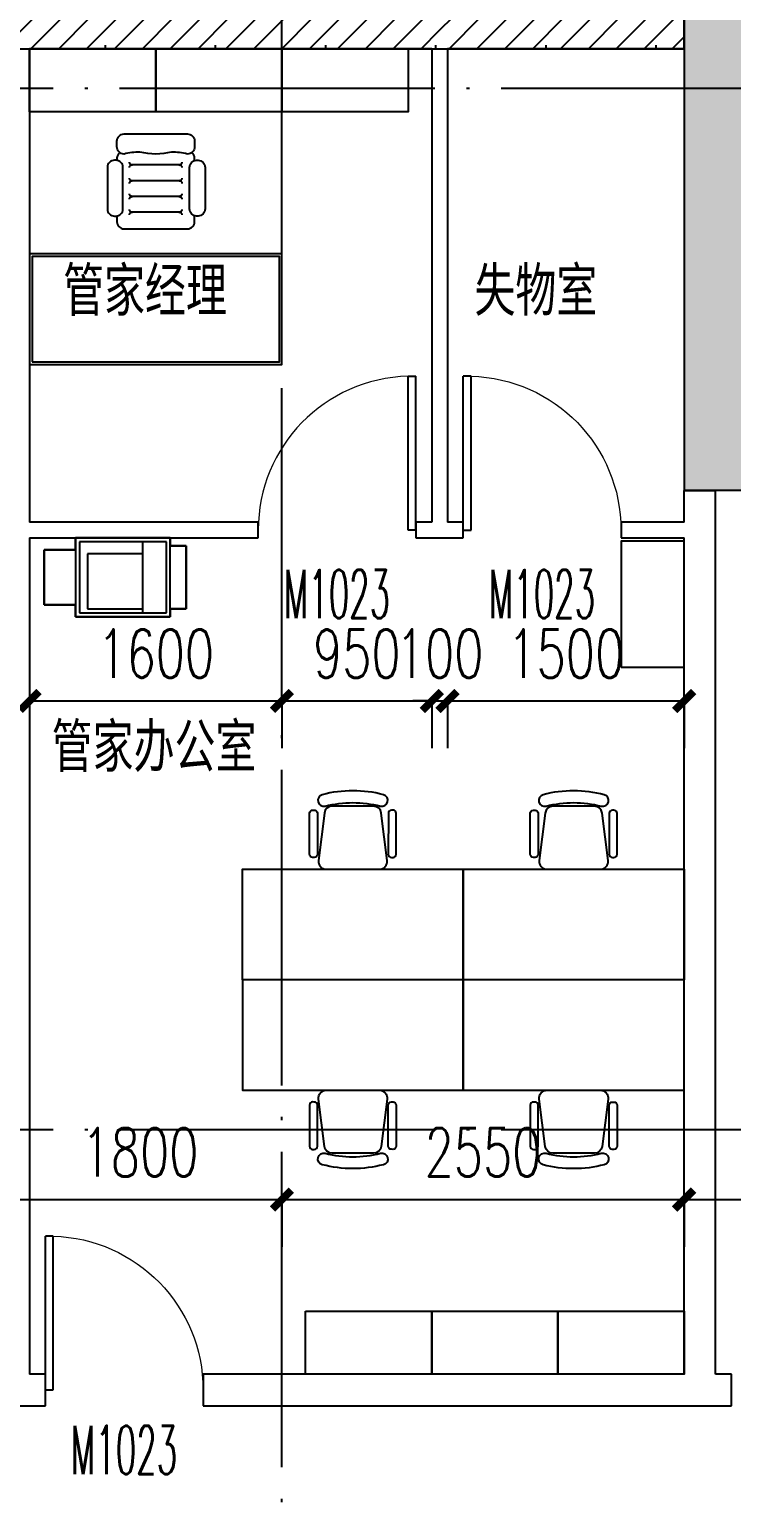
# Model space of a CAD drawing. Header units: millimetres. Extents: x 12325263 to 13848842, y -1463133 to 573208.
# Drawn here: x 12582997 to 12587447, y -883294 to -873915 of the extents above; entities that cross this region are included whole.
import ezdxf
from ezdxf.xclip import XClip

# ---------------------------------------------------------------- set-up
doc = ezdxf.new("R2010")
doc.units = ezdxf.units.MM
doc.header["$LTSCALE"] = 1000
doc.header["$XCLIPFRAME"] = 0
doc.linetypes.add('DOTE', pattern=[2.42, 2, -0.2, 0.02, -0.2])
doc.linetypes.add('HIDDEN', pattern=[9.525, 6.35, -3.175])
for name, color, linetype in [('A-ANNO-DIMS', 83, 'Continuous'), ('A-ANNO-TEXT', 7, 'Continuous'), ('A-AXIS', 16, 'DOTE'), ('A-WALL', 5, 'Continuous'), ('A-WALL-PATT', 8, 'Continuous'), ('A_WALL(防火墙)', 151, 'Continuous'), ('fur202301', 252, 'Continuous'), ('PUB_DIM', 83, 'Continuous'), ('WALL', 5, 'Continuous'), ('WALL-SHATCH', 8, 'Continuous'), ('WINDOW', 4, 'Continuous'), ('WINDOW_TEXT', 7, 'Continuous'), ('建筑-楼板开洞', 251, 'Continuous')]:
    doc.layers.add(name, color=color, linetype=linetype)
doc.styles.add('_TCH_DIM_T3', font='SIMPLEX.shx', dxfattribs={"width": 0.705882, "bigfont": 'GBCBIG.shx'})
doc.styles.add('_TCH_WINDOW', font='SIMPLEX', dxfattribs={"width": 0.7, "height": 3.5, "bigfont": 'GBCBIG'})
doc.styles.add('TITXV', font='', dxfattribs={"width": 0.7})
doc.styles.get('TITXV').set_extended_font_data('SimSun')
doc.dimstyles.new('_TCH_ARCH&&120', dxfattribs={"dimtxt": 306, "dimasz": 120, "dimexe": 300, "dimexo": 360, "dimgap": 147, "dimtad": 1, "dimdec": 0, "dimzin": 0, "dimdsep": 46, "dimtxsty": '_TCH_DIM_T3', "dimblk": 'ARCHTICK', "dimcen": 0.09, "dimclrt": 7, "dimazin": 2, "dimtfac": 1, "dimtdec": 0, "dimtix": 1, "dimtmove": 2, "dimatfit": 3, "dimfxl": 1, "dimfxlon": 1, "dimtolj": 1, "dimtzin": 0, "dimarcsym": 0})
pattern_1 = [(45, (0, 89.76), (-88.388383, 88.388383), [])]

# ---------------------------------------------------------------- blocks, each defined once
blk = doc.blocks.new('adgshg13-A$C7F010FC0')
at = {"layer": 'WALL-SHATCH'}
h = blk.add_hatch(color=256, dxfattribs=at)
h.dxf.hatch_style = 1
h.paths.add_polyline_path([(-60384.2, -16880.9), (-763.2, 197.5), (12587.6, -13153.3), (12587.6, -157996), (-162964.9, -188820.4), (-171262.4, -180522.9), (-171262.4, -31310.9), (-150707.2, -10755.7), (-131860.1, -7980.9), (-99162.4, -7980.9), (-99162.4, -4980.9), (-76620.4, -4980.9), (-70107.7, -16880.9)], flags=16)
h.paths.add_polyline_path([(-60091.2, -16380.9), (-646.9, 646.9), (12987.6, -12987.6), (12987.6, -158331.9), (-163100.6, -189250.4), (-171662.4, -180688.6), (-171662.4, -31145.2), (-150777.9, -10260.7), (-131896.7, -7480.9), (-99562.4, -7480.9), (-99562.4, -4580.9), (-76365.6, -4580.9), (-69907.5, -16380.9)])
blk = doc.blocks.new('A$C4C7A72D3')
at = {"layer": 'WALL', "color": 1}
blk.add_blockref('adgshg13-A$C7F010FC0', (210433, 205503.6), dxfattribs=at)
blk = doc.blocks.new('qlzw')
at = {"layer": 'A-AXIS'}
for p, q in [((12451166.8, 979489.8), (12451166.8, 1082089.8)), ((12411416.8, 1007589.8), (12486866.8, 1007589.8)), ((12411416.8, 1000989.8), (12486866.8, 1000989.8))]:
    blk.add_line(p, q, dxfattribs=at)
blk = doc.blocks.new('asdfdsfds')
at = {"layer": 'A-WALL-PATT'}
for points in [[(-15900, 19000), (-17150, 19300), (-17150, 9050), (-15900, 10250)], [(-14900, 10250), (-15900, 10250), (-17150, 9050), (-14900, 9050)]]:
    blk.add_hatch(color=256, dxfattribs=at).paths.add_polyline_path(points)
at = {"layer": 'A-WALL'}
for p in [(-17150, 19300), (-14900, 9050)]:
    blk.add_line(p, (-17150, 9050), dxfattribs=at)
blk = doc.blocks.new('asdgagasdgfgjiaju')
at = {"layer": 'fur202301', "linetype": 'Continuous'}
blk.add_lwpolyline([(252356.1, 715595.2), (253156.1, 715595.2), (253156.1, 715195.2), (252356.1, 715195.2)], close=True, dxfattribs=at)
blk = doc.blocks.new('asdgagasdgfg办公椅9')
at = {"layer": 'fur202301'}
for points in [[(49162, 22959.3), (48976.9, 22774.2, -0.378242), (48910.8, 22770.1), (48672.2, 22955.7, -0.451123), (48667.5, 23030.5), (48905.6, 23268.6, -0.451123), (48980.5, 23264), (49166.1, 23025.3, -0.378242)], [(49232.1, 23064.7), (49225, 23057.7, -0.414214), (49196.7, 23057.7), (49012.9, 23241.5, -0.414214), (49012.9, 23269.8), (49019.9, 23276.9, -0.414214), (49048.2, 23276.9), (49232.1, 23093, -0.414214)], [(49193.2, 22990.5, -1), (49257.8, 22952.4, -0.127017), (48983.8, 22678.4, -1), (48945.7, 22743, 0.127017)], [(48871.4, 22704.1), (48878.5, 22711.2, 0.414214), (48878.5, 22739.5), (48694.7, 22923.3, 0.414214), (48666.4, 22923.3), (48659.3, 22916.3, 0.414214), (48659.3, 22888), (48843.2, 22704.1, 0.414214)]]:
    blk.add_lwpolyline(points, format="xyb", close=True, dxfattribs=at)
blk = doc.blocks.new('asdgagasdgfgsfhsgh')
at = {"layer": 'fur202301', "ltscale": 2}
for p, q in [((95908.2, -232930), (95808.2, -232930)), ((95808.2, -232930), (95808.2, -233330)), ((95808.2, -233330), (95808.2, -232930)), ((95808.2, -232930), (95908.2, -232930)), ((96508.2, -232880), (95908.2, -232880)), ((95908.2, -232930), (95908.2, -232880)), ((95908.2, -232880), (96508.2, -232880)), ((95908.2, -232880), (95908.2, -233380)), ((96508.2, -233380), (96508.2, -232880)), ((96508.2, -232880), (96508.2, -232955)), ((96708.2, -232955), (96508.2, -232955)), ((96508.2, -232955), (96708.2, -232955)), ((96708.2, -233305), (96708.2, -232955)), ((96708.2, -232955), (96708.2, -233305)), ((95808.2, -233330), (95908.2, -233330)), ((95908.2, -233330), (95808.2, -233330)), ((95908.2, -233380), (95908.2, -233330)), ((96508.2, -233305), (96708.2, -233305)), ((96708.2, -233305), (96508.2, -233305)), ((96508.2, -233305), (96508.2, -233380)), ((95908.2, -233380), (96508.2, -233380)), ((96508.2, -233380), (95908.2, -233380))]:
    blk.add_line(p, q, dxfattribs=at)
at = {"layer": 'fur202301', "linetype": 'HIDDEN'}
for p, q in [((96483.2, -232905), (95933.2, -232905)), ((95933.2, -232905), (95933.2, -233355)), ((96083.2, -232905), (96083.2, -233355)), ((96433.2, -232930), (96083.2, -232930)), ((96433.2, -233280), (96433.2, -232930)), ((96483.2, -233355), (96483.2, -232905)), ((96083.2, -233280), (96433.2, -233280)), ((95933.2, -233355), (96483.2, -233355))]:
    blk.add_line(p, q, dxfattribs=at)
blk = doc.blocks.new('sdfgsdffhg')
at = {"layer": 'fur202301', "extrusion": (2.17033e-40, 4.84139e-45, -1)}
for p, q in [((2861.6, -716, 0), (2563, -716.1, 0)), ((2861.6, -816, 0), (2563, -816.1, 0)), ((2861.6, -916, 0), (2563.1, -916.1, 0)), ((2861.6, -1016, 0), (2563.1, -1016.1, 0)), ((2959.2, -1076.3, 0), (2959.2, -1036.8, 0))]:
    blk.add_line(p, q, dxfattribs=at)
at = {"layer": 'fur202301', "extrusion": (2.17033e-40, 4.84139e-45, -1), "elevation": 0}
for points in [[(-2467, -564.5, 0.414214), (-2511.7, -519.7), (-2914.4, -519.7, 0.414214), (-2959.1, -564.5), (-2959.1, -602.2, 0.414214), (-2914.4, -646.9)], [(-2914.4, -646.9, -0.055299), (-2813, -635.1, 0.118462), (-2613, -635.1, -0.055299), (-2511.7, -647, 0.414214), (-2467, -602.2), (-2467, -564.5, 0.414214)], [(-2484.9, -638, -0.236068), (-2467, -673.8), (-2467, -686.2)], [(-2959.1, -689.1), (-2959.1, -673.8, -0.236068), (-2941.2, -638)], [(-2467, -1039.3), (-2467, -1076.4, -0.414214), (-2511.7, -1121.2), (-2914.4, -1121.1, -0.414214), (-2959.1, -1076.4)]]:
    blk.add_lwpolyline(points, format="xyb", dxfattribs=at)
for points in [[(-2505, -731.5, -0.414214), (-2460.2, -686.8), (-2451.1, -686.8, -0.414214), (-2406.3, -731.5), (-2406.3, -995.4, -0.414214), (-2451.1, -1040.1), (-2460.3, -1040.1, -0.414214), (-2505, -995.4)], [(-2927.2, -731.5, 0.414214), (-2971.9, -686.8), (-2981.1, -686.8, 0.414214), (-3025.8, -731.5), (-3025.8, -995.4, 0.414214), (-2981.1, -1040.1), (-2971.9, -1040.1, 0.414214), (-2927.2, -995.4)]]:
    blk.add_lwpolyline(points, format="xyb", close=True, dxfattribs=at)
at = {"layer": 'fur202301', "elevation": 0}
for points in [[(1913.1, -1980.3), (3513.1, -1980.3), (3513.1, -1280.3), (1913.1, -1280.3)], [(1929.1, -1964.3), (3497.1, -1964.3), (3497.1, -1296.3), (1929.1, -1296.3)]]:
    blk.add_lwpolyline(points, close=True, dxfattribs=at)
at = {"layer": 'fur202301', "linetype": 'Continuous', "extrusion": (-9.98147e-45, -2.17033e-40, -1)}
for points in [[(-4662.6, -5879.9), (-3262.3, -5879.8), (-3262.4, -5179.8), (-4662.7, -5179.9)], [(-6063, -5880), (-4662.6, -5879.9), (-4662.7, -5179.9), (-6063, -5180)]]:
    blk.add_lwpolyline(points, close=True, dxfattribs=at)
at = {"layer": 'fur202301', "linetype": 'Continuous', "extrusion": (-9.2246e-49, 2.17033e-40, -1)}
for points in [[(-4662.6, -5879.9), (-3262.3, -5879.9), (-3262.3, -6579.9), (-4662.6, -6579.9)], [(-6063, -5880), (-4662.6, -5880), (-4662.6, -6580), (-6063, -6580)]]:
    blk.add_lwpolyline(points, close=True, dxfattribs=at)
at = {"layer": 'fur202301', "extrusion": (2.17033e-40, 4.84139e-45, -1)}
for centre, start, end in [((-2563, -699.1, 0), 269.99872, 359.99872), ((-2563, -733, 0), 359.99872, 89.99872), ((-2861.6, -699.1, 0), 179.99872, 269.99872), ((-2861.6, -733, 0), 89.99872, 179.99872), ((-2563, -799.1, 0), 269.99872, 359.99872), ((-2563, -833, 0), 359.99872, 89.99872), ((-2861.6, -799.1, 0), 179.99872, 269.99872), ((-2861.6, -833, 0), 89.99872, 179.99872), ((-2563.1, -899.1, 0), 269.99872, 359.99872), ((-2563.1, -933, 0), 359.99872, 89.99872), ((-2861.6, -899.1, 0), 179.99872, 269.99872), ((-2861.6, -933, 0), 89.99872, 179.99872), ((-2563.1, -999.1, 0), 269.99872, 359.99872), ((-2563.1, -1033, 0), 359.99872, 89.99872), ((-2861.6, -999.1, 0), 179.99872, 269.99872), ((-2861.6, -1033, 0), 89.99872, 179.99872)]:
    blk.add_arc(centre, 17, start, end, dxfattribs=at)
at = {"layer": 'fur202301', "linetype": 'Continuous', "extrusion": (2.17033e-40, 3.2008e-47, -1), "xscale": -1, "rotation": 359.9999904484073}
for p in [(250442.9, -715575.1), (249642.9, -715575.1, 0), (248842.9, -715575.1, 0), (248693.1, -723575.2), (247893.1, -723575.2), (247093.1, -723575.2)]:
    blk.add_blockref('asdgagasdgfgjiaju', p, dxfattribs=at)
at = {"layer": 'fur202301', "extrusion": (8.6563e-44, -2.17033e-40, -1), "xscale": -1, "rotation": 180.0005413961291}
blk.add_blockref('asdgagasdgfgsfhsgh', (-98711.1, -236461), dxfattribs=at)
at = {"layer": 'fur202301', "linetype": 'Continuous', "extrusion": (3.20322e-47, 2.17033e-40, -1), "rotation": 90.0000095579673}
blk.add_blockref('asdgagasdgfgjiaju', (709532.1, -256255.9), dxfattribs=at)
at = {"layer": 'fur202301', "xscale": -1, "zscale": -1, "rotation": 224.9940635853745}
for p in [(-46905.9, -23302.7), (-45505.6, -23302.8)]:
    blk.add_blockref('asdgagasdgfg办公椅9', p, dxfattribs=at)
at = {"layer": 'fur202301', "zscale": -1, "rotation": 315.0033015976031}
for p in [(-46905.1, 11545.3), (-45504.8, 11545.2)]:
    blk.add_blockref('asdgagasdgfg办公椅9', p, dxfattribs=at)
blk = doc.blocks.new('_ArchTick')
at = {"color": 0, "linetype": 'ByBlock', "const_width": 0.4}
blk.add_lwpolyline([(-0.5, -0.5), (0.5, 0.5)], dxfattribs=at)
blk = doc.blocks.new('*D4365')
at = {"layer": 'A-ANNO-DIMS', "color": 0, "lineweight": -2, "transparency": 16777216}
for p, q in [((12582280.1, -877036.8), (12582280.1, -876916.8)), ((12582281.1, -877036.8), (12581980.1, -877036.8)), ((12582280.1, -877136.9), (12582280.1, -877036.8)), ((12582281.1, -877136.9), (12581980.1, -877136.9)), ((12582280.1, -877136.9), (12582280.1, -877256.9))]:
    blk.add_line(p, q, dxfattribs=at)
at = {"layer": 'Defpoints', "color": 0, "transparency": 16777216}
for p in [(12582280.1, -877036.8), (12582996.8, -877036.8), (12582996.8, -877136.8)]:
    blk.add_point(p, dxfattribs=at)
at = {"layer": 'A-ANNO-DIMS', "color": 0, "lineweight": -2, "transparency": 16777216, "xscale": 120, "yscale": 120, "zscale": 120}
for p, rotation in [((12582280.1, -877036.8), 270.0023301341374), ((12582280.1, -877136.9), 90.00233013413741)]:
    blk.add_blockref('_ArchTick', p, dxfattribs=dict(at, rotation=rotation))
at = {"layer": 'A-ANNO-DIMS', "color": 7, "transparency": 16777216, "insert": (12581980.1, -877436.9), "char_height": 306, "attachment_point": 5, "rotation": 270.00233, "style": '_TCH_DIM_T3'}
blk.add_mtext('\\A1;100', dxfattribs=at)
blk = doc.blocks.new('*D4368')
at = {"layer": 'A-ANNO-DIMS', "color": 0, "lineweight": -2, "transparency": 16777216}
for p, q in [((12585646.8, -878169), (12585646.8, -878470)), ((12585646.8, -878170), (12587146.8, -878170)), ((12587146.8, -878169), (12587146.8, -878470))]:
    blk.add_line(p, q, dxfattribs=at)
at = {"layer": 'Defpoints', "color": 0, "transparency": 16777216}
for p in [(12585646.8, -876936.8), (12587146.8, -876936.8), (12587146.8, -878170)]:
    blk.add_point(p, dxfattribs=at)
at = {"layer": 'A-ANNO-DIMS', "color": 0, "lineweight": -2, "transparency": 16777216, "xscale": 120, "yscale": 120, "zscale": 120, "rotation": 180}
blk.add_blockref('_ArchTick', (12585646.8, -878170), dxfattribs=at)
at = {"layer": 'A-ANNO-DIMS', "color": 0, "lineweight": -2, "transparency": 16777216, "xscale": 120, "yscale": 120, "zscale": 120}
blk.add_blockref('_ArchTick', (12587146.8, -878170), dxfattribs=at)
at = {"layer": 'A-ANNO-DIMS', "color": 7, "transparency": 16777216, "insert": (12586396.8, -877870), "char_height": 306, "attachment_point": 5, "style": '_TCH_DIM_T3'}
blk.add_mtext('\\A1;1500', dxfattribs=at)
blk = doc.blocks.new('*D4369')
at = {"layer": 'A-ANNO-DIMS', "color": 0, "lineweight": -2, "transparency": 16777216}
for p, q in [((12585546.8, -878170), (12585426.8, -878170)), ((12585546.8, -878169), (12585546.8, -878470)), ((12585546.8, -878170), (12585646.8, -878170)), ((12585646.8, -878169), (12585646.8, -878470)), ((12585646.8, -878170), (12585766.8, -878170))]:
    blk.add_line(p, q, dxfattribs=at)
at = {"layer": 'Defpoints', "color": 0, "transparency": 16777216}
for p in [(12585546.8, -876936.8), (12585646.8, -876936.8), (12585646.8, -878170)]:
    blk.add_point(p, dxfattribs=at)
at = {"layer": 'A-ANNO-DIMS', "color": 0, "lineweight": -2, "transparency": 16777216, "xscale": 120, "yscale": 120, "zscale": 120}
blk.add_blockref('_ArchTick', (12585546.8, -878170), dxfattribs=at)
at = {"layer": 'A-ANNO-DIMS', "color": 0, "lineweight": -2, "transparency": 16777216, "xscale": 120, "yscale": 120, "zscale": 120, "rotation": 180}
blk.add_blockref('_ArchTick', (12585646.8, -878170), dxfattribs=at)
at = {"layer": 'A-ANNO-DIMS', "color": 7, "transparency": 16777216, "insert": (12585596.8, -877870), "char_height": 306, "attachment_point": 5, "style": '_TCH_DIM_T3'}
blk.add_mtext('\\A1;100', dxfattribs=at)
blk = doc.blocks.new('*D4370')
at = {"layer": 'A-ANNO-DIMS', "color": 0, "lineweight": -2, "transparency": 16777216}
for p, q in [((12584596.8, -878169), (12584596.8, -878470)), ((12584596.8, -878170), (12585546.8, -878170)), ((12585546.8, -878169), (12585546.8, -878470))]:
    blk.add_line(p, q, dxfattribs=at)
at = {"layer": 'Defpoints', "color": 0, "transparency": 16777216}
for p in [(12584596.8, -876936.8), (12585546.8, -876936.8), (12585546.8, -878170)]:
    blk.add_point(p, dxfattribs=at)
at = {"layer": 'A-ANNO-DIMS', "color": 0, "lineweight": -2, "transparency": 16777216, "xscale": 120, "yscale": 120, "zscale": 120, "rotation": 180}
blk.add_blockref('_ArchTick', (12584596.8, -878170), dxfattribs=at)
at = {"layer": 'A-ANNO-DIMS', "color": 0, "lineweight": -2, "transparency": 16777216, "xscale": 120, "yscale": 120, "zscale": 120}
blk.add_blockref('_ArchTick', (12585546.8, -878170), dxfattribs=at)
at = {"layer": 'A-ANNO-DIMS', "color": 7, "transparency": 16777216, "insert": (12585071.8, -877870), "char_height": 306, "attachment_point": 5, "style": '_TCH_DIM_T3'}
blk.add_mtext('\\A1;950', dxfattribs=at)
blk = doc.blocks.new('*D4371')
at = {"layer": 'A-ANNO-DIMS', "color": 0, "lineweight": -2, "transparency": 16777216}
for p, q in [((12582996.8, -878169), (12582996.8, -878470)), ((12582996.8, -878170), (12584596.8, -878170)), ((12584596.8, -878169), (12584596.8, -878470))]:
    blk.add_line(p, q, dxfattribs=at)
at = {"layer": 'Defpoints', "color": 0, "transparency": 16777216}
for p in [(12582996.8, -876936.8), (12584596.8, -876936.8), (12584596.8, -878170)]:
    blk.add_point(p, dxfattribs=at)
at = {"layer": 'A-ANNO-DIMS', "color": 0, "lineweight": -2, "transparency": 16777216, "xscale": 120, "yscale": 120, "zscale": 120, "rotation": 180}
blk.add_blockref('_ArchTick', (12582996.8, -878170), dxfattribs=at)
at = {"layer": 'A-ANNO-DIMS', "color": 0, "lineweight": -2, "transparency": 16777216, "xscale": 120, "yscale": 120, "zscale": 120}
blk.add_blockref('_ArchTick', (12584596.8, -878170), dxfattribs=at)
at = {"layer": 'A-ANNO-DIMS', "color": 7, "transparency": 16777216, "insert": (12583796.8, -877870), "char_height": 306, "attachment_point": 5, "style": '_TCH_DIM_T3'}
blk.add_mtext('\\A1;1600', dxfattribs=at)
blk = doc.blocks.new('*D4502')
at = {"layer": 'Defpoints', "color": 0, "transparency": 16777216}
for p in [(12587146.8, -879886.8), (12589296.8, -879886.8), (12589296.8, -881330)]:
    blk.add_point(p, dxfattribs=at)
at = {"layer": 'PUB_DIM', "color": 0, "lineweight": -2, "transparency": 16777216}
for p, q in [((12587146.8, -881329), (12587146.8, -881630)), ((12587146.8, -881330), (12589296.8, -881330)), ((12589296.8, -881329), (12589296.8, -881630))]:
    blk.add_line(p, q, dxfattribs=at)
at = {"layer": 'PUB_DIM', "color": 0, "lineweight": -2, "transparency": 16777216, "xscale": 120, "yscale": 120, "zscale": 120, "rotation": 180}
blk.add_blockref('_ArchTick', (12587146.8, -881330), dxfattribs=at)
at = {"layer": 'PUB_DIM', "color": 0, "lineweight": -2, "transparency": 16777216, "xscale": 120, "yscale": 120, "zscale": 120}
blk.add_blockref('_ArchTick', (12589296.8, -881330), dxfattribs=at)
at = {"layer": 'PUB_DIM', "color": 7, "transparency": 16777216, "insert": (12588221.8, -881030), "char_height": 306, "attachment_point": 5, "style": '_TCH_DIM_T3'}
blk.add_mtext('\\A1;2150', dxfattribs=at)
blk = doc.blocks.new('*D4503')
at = {"layer": 'Defpoints', "color": 0, "transparency": 16777216}
for p in [(12584596.8, -879886.8), (12587146.8, -879886.8), (12587146.8, -881330)]:
    blk.add_point(p, dxfattribs=at)
at = {"layer": 'PUB_DIM', "color": 0, "lineweight": -2, "transparency": 16777216}
for p, q in [((12584596.8, -881329), (12584596.8, -881630)), ((12584596.8, -881330), (12587146.8, -881330)), ((12587146.8, -881329), (12587146.8, -881630))]:
    blk.add_line(p, q, dxfattribs=at)
at = {"layer": 'PUB_DIM', "color": 0, "lineweight": -2, "transparency": 16777216, "xscale": 120, "yscale": 120, "zscale": 120, "rotation": 180}
blk.add_blockref('_ArchTick', (12584596.8, -881330), dxfattribs=at)
at = {"layer": 'PUB_DIM', "color": 0, "lineweight": -2, "transparency": 16777216, "xscale": 120, "yscale": 120, "zscale": 120}
blk.add_blockref('_ArchTick', (12587146.8, -881330), dxfattribs=at)
at = {"layer": 'PUB_DIM', "color": 7, "transparency": 16777216, "insert": (12585871.8, -881030), "char_height": 306, "attachment_point": 5, "style": '_TCH_DIM_T3'}
blk.add_mtext('\\A1;2550', dxfattribs=at)
blk = doc.blocks.new('*D4504')
at = {"layer": 'Defpoints', "color": 0, "transparency": 16777216}
for p in [(12582796.8, -879886.8), (12584596.8, -879886.8), (12584596.8, -881330)]:
    blk.add_point(p, dxfattribs=at)
at = {"layer": 'PUB_DIM', "color": 0, "lineweight": -2, "transparency": 16777216}
for p, q in [((12582796.8, -881329), (12582796.8, -881630)), ((12582796.8, -881330), (12584596.8, -881330)), ((12584596.8, -881329), (12584596.8, -881630))]:
    blk.add_line(p, q, dxfattribs=at)
at = {"layer": 'PUB_DIM', "color": 0, "lineweight": -2, "transparency": 16777216, "xscale": 120, "yscale": 120, "zscale": 120, "rotation": 180}
blk.add_blockref('_ArchTick', (12582796.8, -881330), dxfattribs=at)
at = {"layer": 'PUB_DIM', "color": 0, "lineweight": -2, "transparency": 16777216, "xscale": 120, "yscale": 120, "zscale": 120}
blk.add_blockref('_ArchTick', (12584596.8, -881330), dxfattribs=at)
at = {"layer": 'PUB_DIM', "color": 7, "transparency": 16777216, "insert": (12583696.8, -881030), "char_height": 306, "attachment_point": 5, "style": '_TCH_DIM_T3'}
blk.add_mtext('\\A1;1800', dxfattribs=at)
blk = doc.blocks.new('$DorLib2D$00000001')
for p, q in [((0.45, 0.975), (0.5, 0.975)), ((0.45, 0), (0.45, 0.975)), ((0.5, 0), (0.5, 0.975)), ((0.5, 0), (0.45, 0))]:
    blk.add_line(p, q)
at = {"lineweight": 13}
blk.add_arc((0.475, 0), 0.975, 91.46928, 180, dxfattribs=at)

msp = doc.modelspace()

# ---------------------------------------------------------------- block references
ref = msp.add_blockref('A$C4C7A72D3', (12385714.9, -906209.5), dxfattribs=dict(rotation=350.041249254255))
XClip(ref).set_block_clipping_path([(223442.8584877662, 85923.1187333744), (220542.7961432356, 85923.1422391906), (220542.8579492103, 89292.823275506), (211526.9150355905, 89292.8101311298), (210631.4331447985, 94392.8080583527), (206113.3685902953, 94392.8025418455), (206001.4315187763, 95030.3127344656), (204376.2826588508, 94744.9613686837), (203364.4570056833, 100506.9030052917), (197947.3947122637, 99555.7482674252), (192482.3428474721, 130679.4765393781), (190118.7804593667, 130264.4504016289), (191623.4071957469, 121695.6427078634), (177046.6486519482, 119136.2011700841), (175707.6223907359, 126760.8483765714), (173902.988371335, 128026.4039125028), (169528.3854461554, 127258.2903269802), (169070.0967394859, 129868.3614864857), (163308.2517458182, 128856.6693391807), (163766.52659606, 126246.6171700556), (159679.1795131005, 125528.9180921423), (170669.6888374612, 62935.797914044), (167222.1989369914, 62330.4650948944), (167939.7759490944, 58243.6808593175), (171386.9528796654, 58848.2912487988), (172857.0656793863, 50477.0032648193), (165962.5026008021, 49266.4230898353), (168037.7813034765, 37447.1796448426), (140649.9584970828, 32638.2390106404), (115387.9799239188, 28202.5781787895), (95598.7254695911, 140907.4332163476), (226939.476109907, 163968.8668500402), (240128.6952811591, 88852.8973128139)])

# ---------------------------------------------------------------- next in the draw order: hatches: boundary and pattern name
at = {"layer": '建筑-楼板开洞'}
h = msp.add_hatch(dxfattribs=at)
h.set_pattern_fill('ANGLE', color=256, scale=200)
h.set_pattern_definition([(0, (0, 0), (0, 698.5), [508, -190.5]), (90, (0, 0), (-698.5, 4e-14), [508, -190.5])])
h.paths.add_polyline_path([(12587146.8, -868486.8), (12575396.8, -868486.8), (12575396.8, -874036.8), (12587146.8, -874036.8)])

# ---------------------------------------------------------------- next in the draw order: linework, layer by layer
msp.add_lwpolyline([(12587146.8, -868486.8), (12575396.8, -868486.8), (12575396.8, -874036.8), (12587146.8, -874036.8)], close=True, dxfattribs=at)

# ---------------------------------------------------------------- next in the draw order: block references
at = {"color": 2}
msp.add_blockref('qlzw', (133430, -1881876.5), dxfattribs=at)
msp.add_blockref('asdfdsfds', (12604296.8, -885886.8))

# ---------------------------------------------------------------- next in the draw order: block references
msp.add_blockref('sdfgsdffhg', (12581083.9, -874056.8, 0))

# ---------------------------------------------------------------- next in the draw order: hatches: boundary and pattern name
at = {"layer": 'A-WALL-PATT'}
h = msp.add_hatch(dxfattribs=at)
h.set_pattern_fill('普通砖', color=256, scale=50, style=0)
h.set_pattern_definition(pattern_1)
h.paths.add_polyline_path([(12585596.8, -873970.1), (12585596.8, -873836.8), (12582896.8, -873836.8), (12582896.8, -873970.1), (12582996.8, -874036.8), (12585546.8, -874036.8)])
h = msp.add_hatch(dxfattribs=at)
h.set_pattern_fill('普通砖', color=256, scale=50, style=0)
h.set_pattern_definition(pattern_1)
h.paths.add_polyline_path([(12587146.8, -873836.8), (12585596.8, -873836.8), (12585596.8, -873970.1), (12585646.8, -874036.8), (12587146.8, -874036.8)])

# ---------------------------------------------------------------- next in the draw order: linework, layer by layer
at = {"layer": 'A-WALL'}
for p, q in [((12582996.8, -874036.8), (12582996.8, -877036.8)), ((12585546.8, -874036.8), (12585546.8, -877036.8)), ((12585646.8, -874036.8), (12585646.8, -877036.8)), ((12587146.8, -877036.8), (12587146.8, -876836.8)), ((12587146.8, -876836.8), (12587346.8, -876836.8)), ((12587346.8, -877086.8), (12587346.8, -876836.8)), ((12584446.8, -877036.8), (12582996.8, -877036.8)), ((12584446.8, -877136.8), (12584446.8, -877036.8)), ((12585546.8, -877036.8), (12585446.8, -877036.8)), ((12585446.8, -877036.8), (12585446.8, -877136.8)), ((12585746.8, -877036.8), (12585646.8, -877036.8)), ((12585746.8, -877136.8), (12585746.8, -877036.8)), ((12587146.8, -877036.8), (12586746.8, -877036.8)), ((12586746.8, -877036.8), (12586746.8, -877136.8)), ((12582996.8, -877136.8), (12582996.8, -881736.8)), ((12582996.8, -877136.8), (12584446.8, -877136.8)), ((12585446.8, -877136.8), (12585596.8, -877136.8)), ((12585596.8, -877136.8), (12585746.8, -877136.8)), ((12586746.8, -877136.8), (12587146.8, -877136.8)), ((12587146.8, -882436.8), (12587146.8, -877136.8)), ((12587346.8, -882436.8), (12587346.8, -877086.8)), ((12582996.8, -881736.8), (12582996.8, -882436.8)), ((12583096.8, -882436.8), (12582996.8, -882436.8)), ((12583096.8, -882636.8), (12583096.8, -882436.8)), ((12587146.8, -882436.8), (12584096.8, -882436.8)), ((12584096.8, -882436.8), (12584096.8, -882636.8)), ((12587446.8, -882436.8), (12587346.8, -882436.8)), ((12587446.8, -882636.8), (12587446.8, -882436.8)), ((12582796.8, -882636.8), (12583096.8, -882636.8)), ((12584096.8, -882636.8), (12587246.8, -882636.8)), ((12587246.8, -882636.8), (12587446.8, -882636.8))]:
    msp.add_line(p, q, dxfattribs=at)
at = {"layer": 'A_WALL(防火墙)'}
for p, q in [((12587146.8, -874036.8), (12587146.8, -873836.8)), ((12585546.8, -874036.8), (12582996.8, -874036.8)), ((12587146.8, -874036.8), (12585646.8, -874036.8))]:
    msp.add_line(p, q, dxfattribs=at)

# ---------------------------------------------------------------- next in the draw order: block references
at = {"layer": 'WINDOW'}
ref = msp.add_blockref('$DorLib2D$00000001', (12584946.8, -877086.8), dxfattribs=dict(at, xscale=-1000, yscale=-1000, zscale=100, rotation=180.0000000000445))
ref.add_attrib('A', 'M1023', (12584608.4, -877645.7), dxfattribs={"layer": 'WINDOW_TEXT', "height": 306, "style": '_TCH_WINDOW', "width": 0.494118})
ref = msp.add_blockref('$DorLib2D$00000001', (12586246.8, -877086.8), dxfattribs=dict(at, xscale=1000, yscale=-1000, zscale=100, rotation=180.0000000000445))
ref.add_attrib('A', 'M1023', (12585908.4, -877645.7), dxfattribs={"layer": 'WINDOW_TEXT', "height": 306, "style": '_TCH_WINDOW', "width": 0.494118})
ref = msp.add_blockref('$DorLib2D$00000001', (12583596.8, -882536.8), dxfattribs=dict(at, xscale=1000, yscale=-1000, zscale=200, rotation=180.0000000000445))
ref.add_attrib('A', 'M1023', (12583258.4, -883069.7), dxfattribs={"layer": 'WINDOW_TEXT', "height": 306, "style": '_TCH_WINDOW', "width": 0.494118})

# ---------------------------------------------------------------- next in the draw order: texts
at = {"layer": 'A-ANNO-TEXT', "style": 'TITXV', "width": 0.7}
for s, p in [('管家经理', (12583209.4, -875699.5)), ('失物室', (12585817.4, -875699.5)), ('管家办公室', (12583136.8, -878590))]:
    msp.add_text(s, height=271.9, dxfattribs=at).set_placement(p)

# ---------------------------------------------------------------- next in the draw order: dimensions: what is measured, and where the dimension line sits
at = {"layer": 'A-ANNO-DIMS'}
dim = msp.add_linear_dim(base=(12582280.1, -877036.8), p1=(12582996.8, -877136.8), p2=(12582996.8, -877036.8), angle=90.00233, dimstyle='_TCH_ARCH&&120', dxfattribs=at)
dim.commit()
dim.dimension.update_dxf_attribs({"geometry": '*D4365', "text_midpoint": (12581980.1, -877436.9), "dimtype": 129})
for p1, p2, picture, middle in [((12582996.8, -876936.8), (12584596.8, -876936.8), '*D4371', (12583796.8, -877870)), ((12584596.8, -876936.8), (12585546.8, -876936.8), '*D4370', (12585071.8, -877870)), ((12585546.8, -876936.8), (12585646.8, -876936.8), '*D4369', (12585596.8, -877870)), ((12585646.8, -876936.8), (12587146.8, -876936.8), '*D4368', (12586396.8, -877870))]:
    dim = msp.add_aligned_dim(p1=p1, p2=p2, distance=-1233.2, dimstyle='_TCH_ARCH&&120', dxfattribs=at)
    dim.commit()
    dim.dimension.update_dxf_attribs({"geometry": picture, "text_midpoint": middle})
at = {"layer": 'PUB_DIM'}
for p1, p2, picture, middle in [((12582796.8, -879886.8), (12584596.8, -879886.8), '*D4504', (12583696.8, -881030)), ((12584596.8, -879886.8), (12587146.8, -879886.8), '*D4503', (12585871.8, -881030)), ((12587146.8, -879886.8), (12589296.8, -879886.8), '*D4502', (12588221.8, -881030))]:
    dim = msp.add_aligned_dim(p1=p1, p2=p2, distance=-1443.2, dimstyle='_TCH_ARCH&&120', dxfattribs=at)
    dim.commit()
    dim.dimension.update_dxf_attribs({"geometry": picture, "text_midpoint": middle})

doc.saveas('drawing.dxf')
